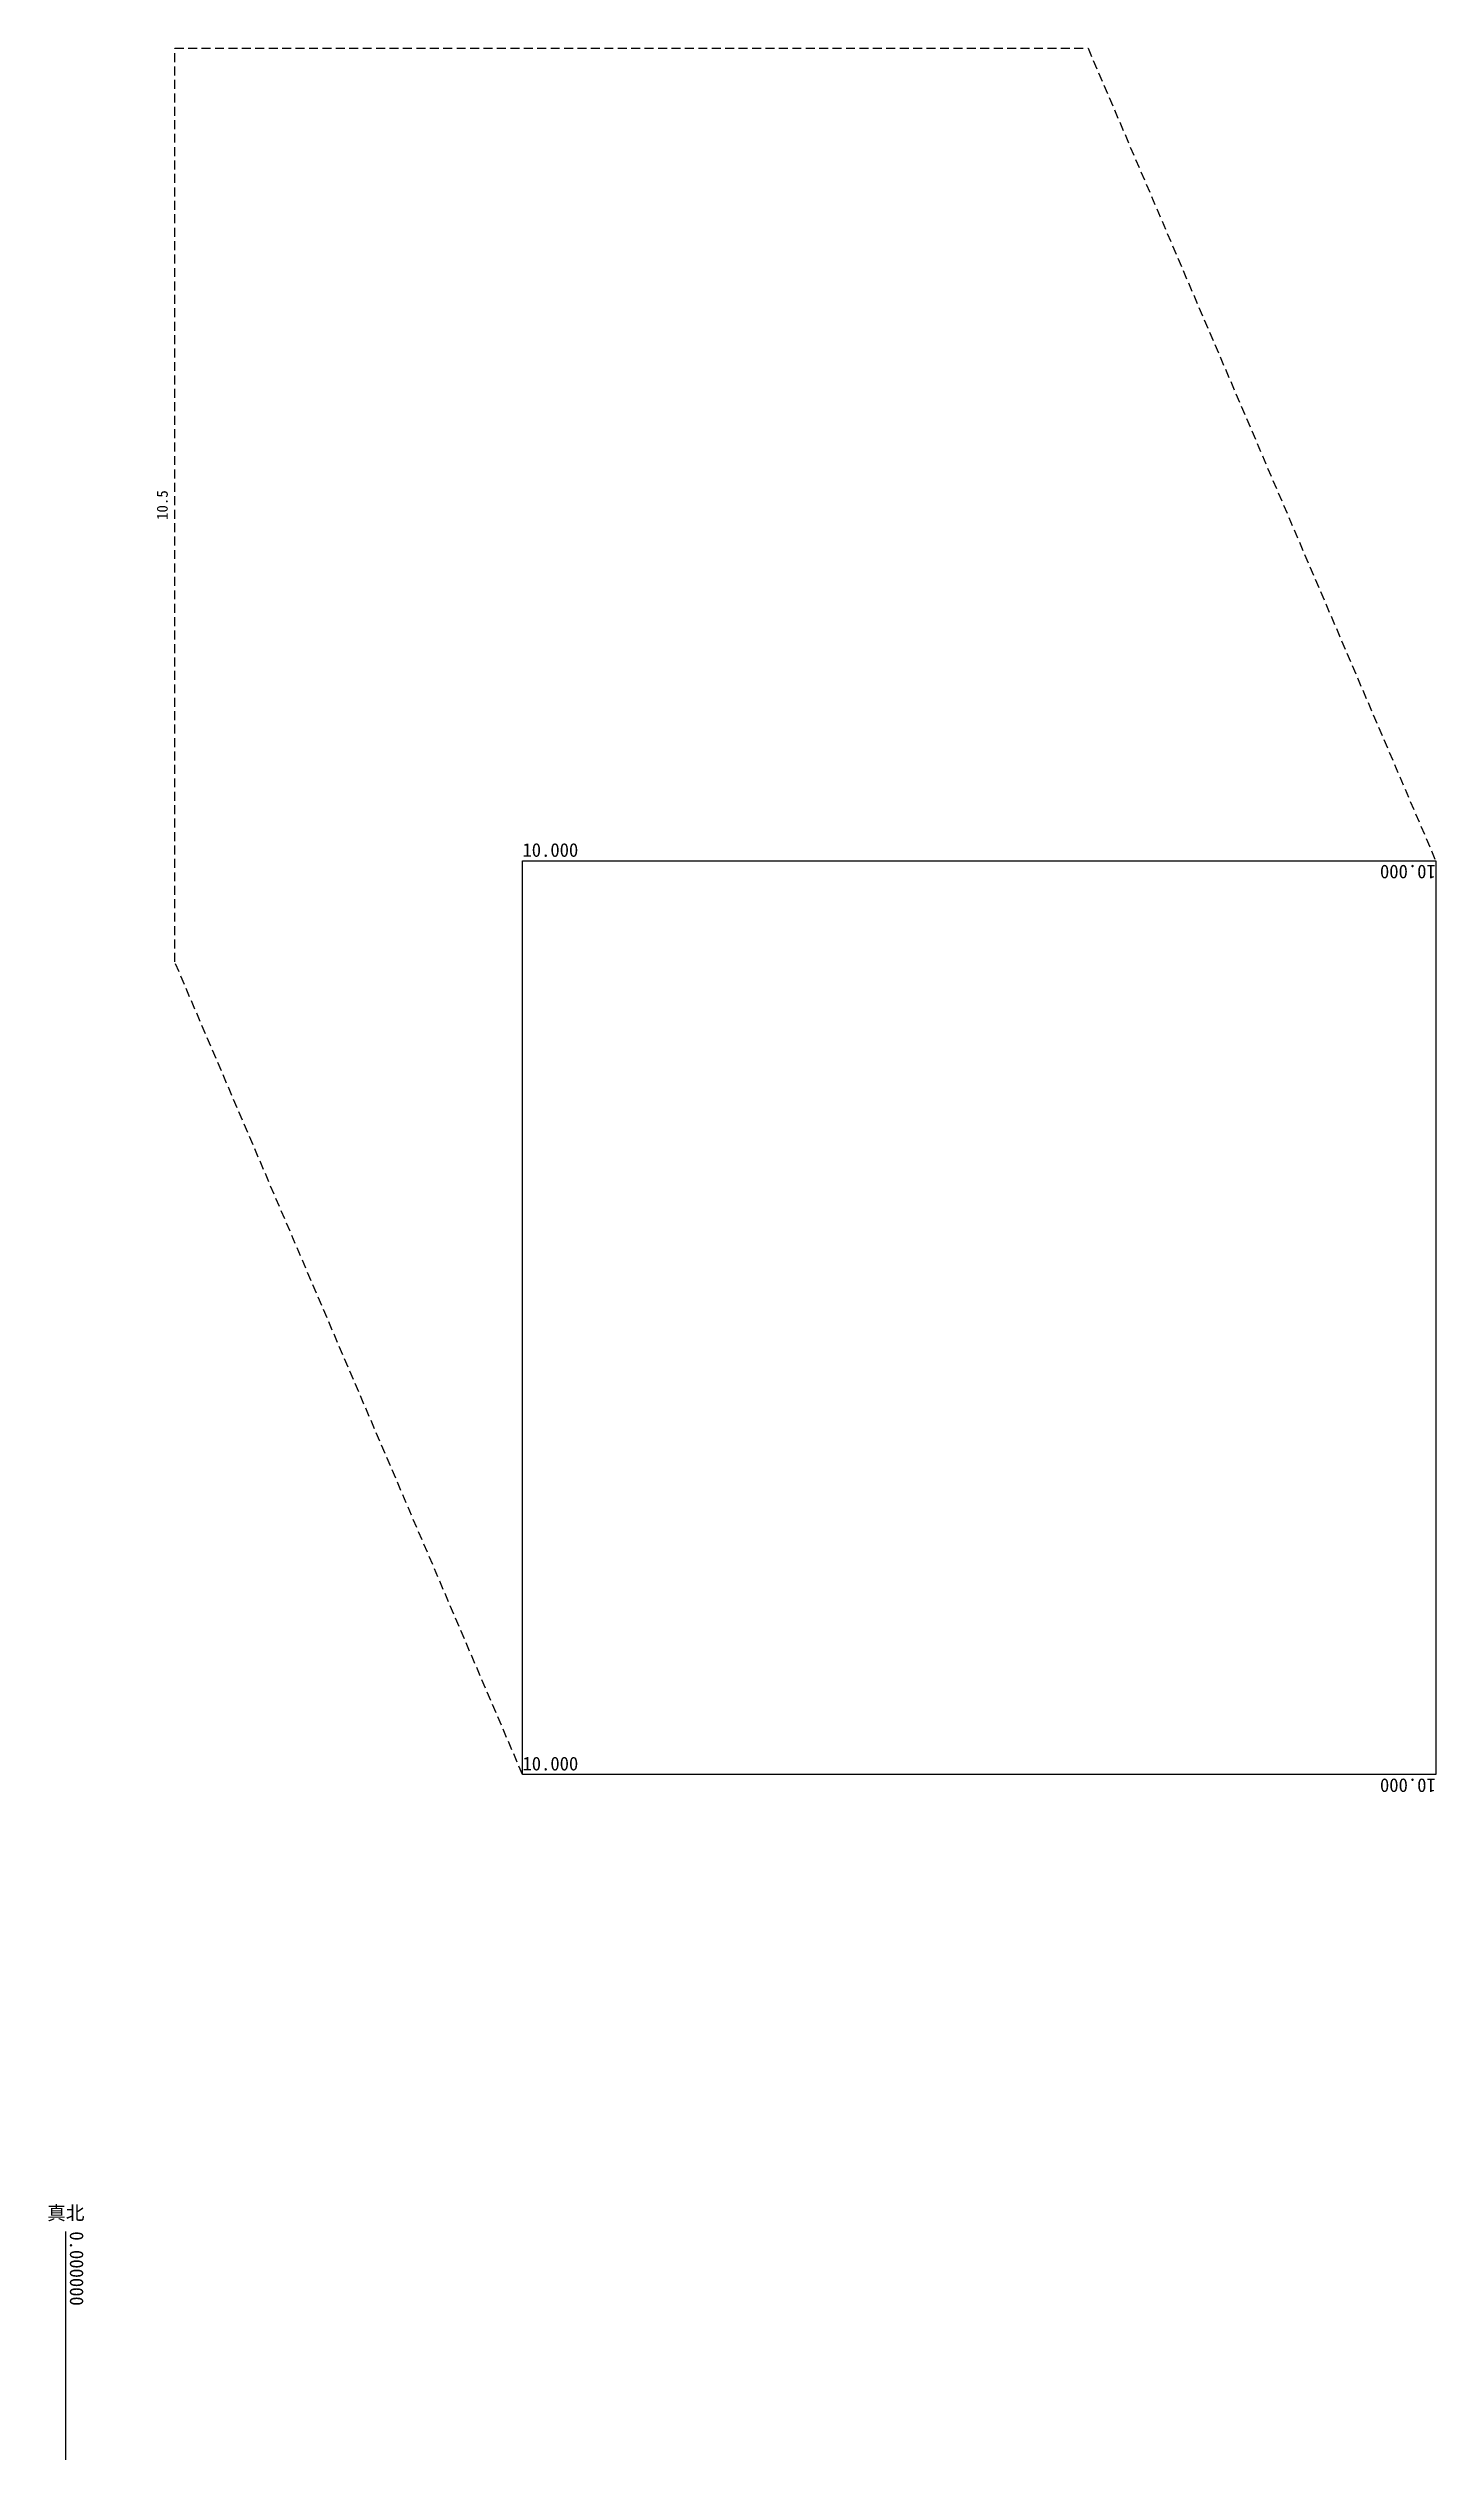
# Model space of a CAD drawing. Units: millimetres at full size, sheet at 1:100. Extents: x -15787 to 2816, y -18796 to 13524.
import ezdxf
from ezdxf.enums import TextEntityAlignment as Align

# ---------------------------------------------------------------- set-up
doc = ezdxf.new("R2010")
doc.units = ezdxf.units.MM
doc.header["$LTSCALE"] = 100
doc.linetypes.add('DASHED1', pattern=[1.8, 1.2, -0.6])
doc.layers.add('0-0', color=7, linetype='Continuous')
doc.styles.add('ＭＳ ゴシック', font='')
doc.styles.get('ＭＳ ゴシック').set_extended_font_data('MS Gothic')

msp = doc.modelspace()

# ---------------------------------------------------------------- linework, layer by layer
at = {"layer": '0-0'}
msp.add_line((-15551, -18795.9), (-15551, -15734.7), dxfattribs=at)
at = {"layer": '0-0', "linetype": 'DASHED1'}
for points in [[(-9428.1, -9612.2), (-14090.3, 1278.9), (-14090.3, 13524.4)], [(-14090.3, 13524.4), (-1845.9, 13524.4), (2816.3, 2632.2)]]:
    msp.add_lwpolyline(points, dxfattribs=at)
at = {"layer": '0-0'}
msp.add_lwpolyline([(-9428.6, 2632.7), (2816.3, 2632.7), (2816.3, -9612.2), (-9428.6, -9612.2)], close=True, dxfattribs=at)

# ---------------------------------------------------------------- texts
at = {"layer": '0-0', "style": 'ＭＳ ゴシック'}
msp.add_text('10.5', height=146.6, rotation=90, dxfattribs=at).set_placement((-14140.3, 7201.6), align=Align.BOTTOM_LEFT)
at = {"layer": '0-0', "color": 2, "style": 'ＭＳ ゴシック'}
for p in [(-9428.6, 2632.7), (-9428.6, -9612.2)]:
    msp.add_text('10.000', height=183.3, dxfattribs=at).set_placement(p, align=Align.BOTTOM_LEFT)
for p in [(2816.3, 2632.7), (2816.3, -9612.2)]:
    msp.add_text('10.000', height=183.3, rotation=180, dxfattribs=at).set_placement(p, align=Align.BOTTOM_LEFT)
at = {"layer": '0-0', "color": 6, "style": 'ＭＳ ゴシック'}
msp.add_text('真北', height=183.3, dxfattribs=at).set_placement((-15801, -15634.7), align=Align.BOTTOM_LEFT)
msp.add_text('0.000000', height=183.3, rotation=270, dxfattribs=at).set_placement((-15551, -15734.7), align=Align.BOTTOM_LEFT)

doc.saveas('drawing.dxf')
